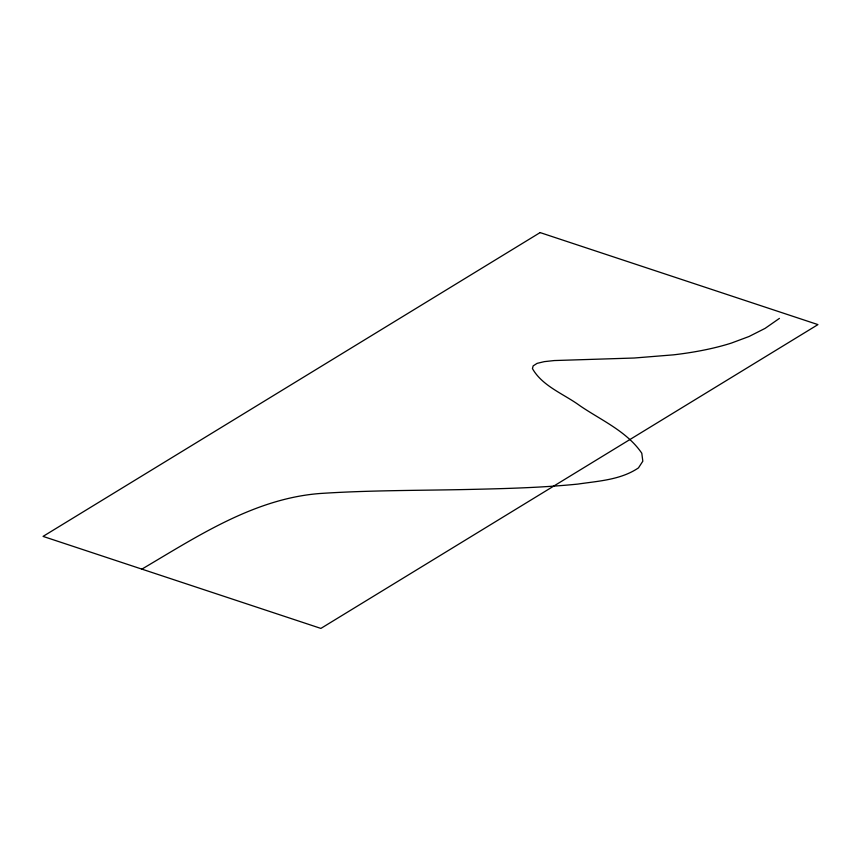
<?xml version="1.0" encoding="UTF-8"?>
<svg xmlns="http://www.w3.org/2000/svg" width="861" height="861" viewBox="0 0 861 861"><rect width="100%" height="100%" fill="white"/><g stroke="black" fill="none" stroke-linecap="round" stroke-linejoin="round"><path stroke-width="1.29" d="M779.431 318.387L765.117 328.364L748.995 336.522L731.419 343.065A386.094 121.875 12.4 0 1 673.539 354.84L634.223 358.015L554.269 360.555L544.281 361.642L537.113 363.364L533.153 365.893L532.442 368.594C542.495 386.341 563.987 394.004 579.883 405.703C601.226 420.308 626.83 431.253 641.789 453.22L642.823 461.205L638.464 467.889C620.749 479.932 598.427 481.03 577.871 484.086C543.442 487.53 508.84 488.531 474.271 489.328C422.74 490.587 371.123 490.092 319.668 493.525C253.941 498.68 197.094 536.575 141.871 569.121M540.116 232.588L43.05 536.392L320.884 628.412L817.95 324.608L540.116 232.588"/></g></svg>
